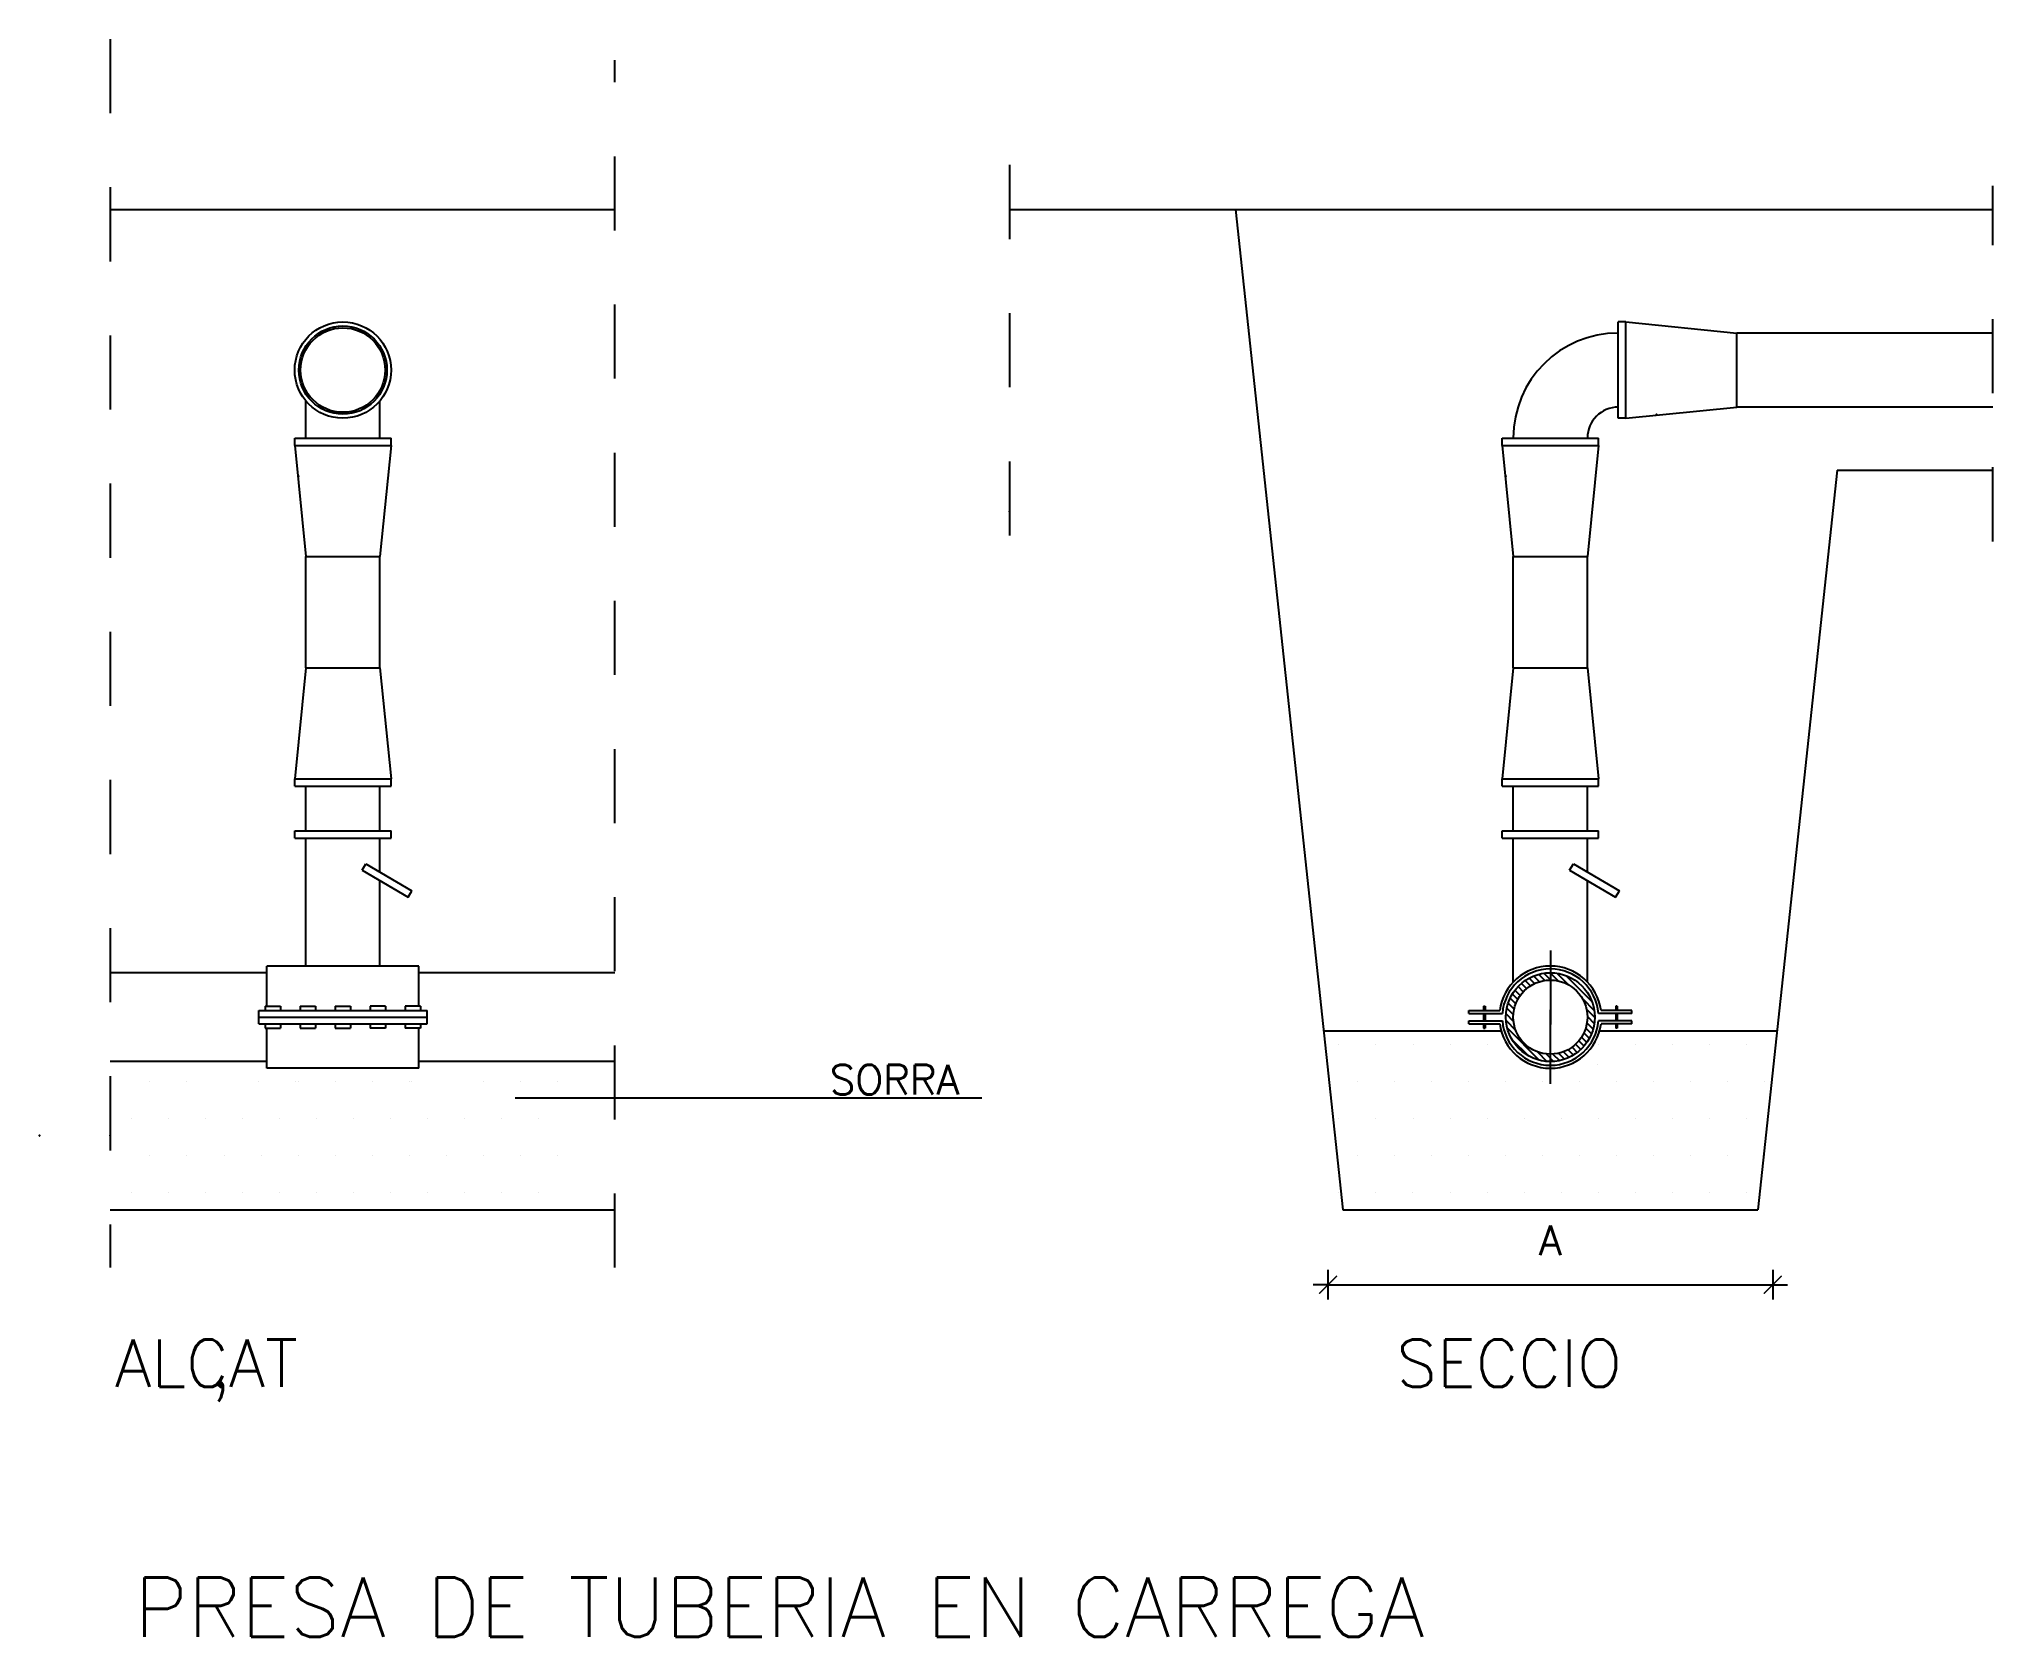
# Model space of a CAD drawing. Extents: x 0.32 to 2.96, y 0 to 2.15.
import ezdxf
from ezdxf.enums import TextEntityAlignment as Align

# ---------------------------------------------------------------- set-up
doc = ezdxf.new("R2010")
doc.units = 0
doc.header["$LTSCALE"] = 0.1
doc.linetypes.add('DASHDOT', pattern=[1, 0.5, -0.25, 0, -0.25])
doc.layers.get('0').update_dxf_attribs({"linetype": 'CONTINUOUS'})
doc.layers.get('DEFPOINTS').update_dxf_attribs({"color": 6, "linetype": 'CONTINUOUS'})
doc.styles.add('ROMANS', font='ROMANS.SHX')
doc.dimstyles.get("Standard").update_dxf_attribs({"dimtxt": 0.18, "dimasz": 0.18, "dimexe": 0.18, "dimexo": 0.0625, "dimgap": 0.09, "dimtad": 0, "dimtih": 1, "dimtoh": 1, "dimdec": 4, "dimzin": 0, "dimtxsty": 'STANDARD', "dimcen": 0.09, "dimazin": 3, "dimtfac": 1, "dimtdec": 4, "dimtofl": 0, "dimtmove": 0, "dimatfit": 3, "dimtolj": 1, "dimtzin": 0})

# ---------------------------------------------------------------- blocks, each defined once
blk = doc.blocks.new('*X1')
at = {"color": 0}
for p, q in [((31736.4, 21925.3), (31771.8, 21960.7)), ((31767.7, 21947.8), (31783.7, 21963.8)), ((31782.1, 21953.3), (31793.2, 21964.4)), ((31792, 21954.4), (31801.4, 21963.8)), ((31800.3, 21953.8), (31808.7, 21962.2)), ((31807.5, 21952.2), (31815.3, 21960)), ((31813.8, 21949.7), (31821.3, 21957.1)), ((31819.6, 21946.6), (31826.8, 21953.8)), ((31824.7, 21942.8), (31831.8, 21949.9)), ((31733.3, 21913.4), (31749.3, 21929.4)), ((31829.2, 21938.5), (31836.3, 21945.6)), ((31833.2, 21933.7), (31840.3, 21940.8)), ((31836.6, 21928.3), (31843.9, 21935.6)), ((31839.4, 21922.2), (31847, 21929.8)), ((31841.4, 21915.4), (31849.5, 21923.5)), ((31732.6, 21903.9), (31743.8, 21915)), ((31733.3, 21895.7), (31742.6, 21905)), ((31734.8, 21888.4), (31743.2, 21896.8)), ((31839.5, 21887), (31852.5, 21899.9)), ((31842.3, 21898.6), (31852.5, 21908.8)), ((31842.5, 21907.7), (31851.4, 21916.6)), ((31737.1, 21881.8), (31744.9, 21889.6)), ((31739.9, 21875.8), (31747.4, 21883.2)), ((31743.3, 21870.3), (31750.5, 21877.5)), ((31747.1, 21865.3), (31754.2, 21872.4)), ((31751.5, 21860.8), (31758.5, 21867.9)), ((31807.7, 21846.4), (31850.7, 21889.4)), ((31822.7, 21852.5), (31844.6, 21874.4)), ((31756.2, 21856.7), (31763.4, 21863.9)), ((31761.5, 21853.2), (31768.8, 21860.5)), ((31767.2, 21850.1), (31774.9, 21857.7)), ((31773.6, 21847.5), (31781.7, 21855.6)), ((31780.5, 21845.7), (31789.4, 21854.5)), ((31788.3, 21844.6), (31798.5, 21854.8)), ((31797.1, 21844.6), (31810.1, 21857.6))]:
    blk.add_line(p, q, dxfattribs=at)
blk = doc.blocks.new('COTA')
for p, q in [((0, 50), (0, -50)), ((0, 0), (50, 0))]:
    blk.add_line(p, q)
at = {"const_width": 5}
blk.add_lwpolyline([(-30, -30), (30, 30)], dxfattribs=at)
blk = doc.blocks.new('*D6')
at = {"color": 0, "linetype": 'BYBLOCK'}
blk.add_line((0.8669, 1.9341), (1.4664, 1.9341), dxfattribs=at)
at = {"layer": 'DEFPOINTS', "color": 0, "linetype": 'BYBLOCK'}
for p in [(1.4668, 2.2174), (0.8665, 2.2144), (1.4668, 1.9341)]:
    blk.add_point(p, dxfattribs=at)
at = {"color": 0, "linetype": 'BYBLOCK', "xscale": 0.0004, "yscale": 0.0004, "zscale": 0.0004, "rotation": 180}
blk.add_blockref('COTA', (0.8665, 1.9341), dxfattribs=at)
at = {"color": 0, "linetype": 'BYBLOCK', "xscale": 0.0004, "yscale": 0.0004, "zscale": 0.0004}
blk.add_blockref('COTA', (1.4668, 1.9341), dxfattribs=at)
at = {"color": 0, "linetype": 'BYBLOCK', "style": 'ROMANS'}
blk.add_text('A', height=0.04, dxfattribs=at).set_placement((1.1667, 1.9741), align=Align.CENTER)

msp = doc.modelspace()

# ---------------------------------------------------------------- linework, layer by layer
at = {"linetype": 'DASHDOT'}
for p, q in [((0.42036, 2.15256), (0.42036, 0.49428)), ((1.10171, 0.49428), (1.10171, 2.12426)), ((1.63477, 1.98261), (1.63477, 1.47326)), ((2.96227, 1.47459), (2.96227, 1.95431)), ((2.36477, 0.74242), (2.36477, 0.92242)), ((2.36477, 0.92242), (2.36477, 0.74242))]:
    msp.add_line(p, q, dxfattribs=at)
for p, q in [((0.42036, 1.92242), (1.10171, 1.92242)), ((1.63477, 1.92242), (2.78977, 1.92242)), ((1.93977, 1.92242), (2.08477, 0.57212)), ((2.78977, 1.92242), (2.96227, 1.92242)), ((2.45651, 1.64083), (2.45651, 1.77083)), ((2.46651, 1.77083), (2.45651, 1.77083)), ((2.46651, 1.64083), (2.46651, 1.77083)), ((2.46651, 1.77083), (2.61651, 1.75583)), ((2.61651, 1.65583), (2.61651, 1.75583)), ((2.96227, 1.75583), (2.61651, 1.75583)), ((0.6846, 1.61409), (0.6846, 1.6643)), ((0.7846, 1.61409), (0.7846, 1.6643)), ((2.46651, 1.64083), (2.45651, 1.64083)), ((2.46651, 1.64083), (2.61651, 1.65583)), ((2.96227, 1.65583), (2.61651, 1.65583)), ((0.6696, 1.61409), (0.7996, 1.61409)), ((0.6696, 1.60409), (0.6696, 1.61409)), ((0.7996, 1.60409), (0.7996, 1.61409)), ((2.29977, 1.60409), (2.29977, 1.61409)), ((2.29977, 1.61409), (2.42977, 1.61409)), ((2.42977, 1.60409), (2.42977, 1.61409)), ((0.6696, 1.60409), (0.7996, 1.60409)), ((0.6696, 1.60409), (0.6846, 1.45409)), ((0.7996, 1.60409), (0.7846, 1.45409)), ((2.29977, 1.60409), (2.31477, 1.45409)), ((2.29977, 1.60409), (2.42977, 1.60409)), ((2.42977, 1.60409), (2.41477, 1.45409)), ((2.75201, 1.57083), (2.64477, 0.57212)), ((2.75201, 1.57083), (2.96227, 1.57083)), ((0.6846, 1.45409), (0.7846, 1.45409)), ((0.6846, 1.30409), (0.6846, 1.45409)), ((0.7846, 1.30409), (0.7846, 1.45409)), ((2.31477, 1.30409), (2.31477, 1.45409)), ((2.31477, 1.45409), (2.41477, 1.45409)), ((2.41477, 1.30409), (2.41477, 1.45409)), ((0.6846, 1.30409), (0.6696, 1.15409)), ((0.6846, 1.30409), (0.7846, 1.30409)), ((0.7846, 1.30409), (0.7996, 1.15409)), ((2.31477, 1.30409), (2.29977, 1.15409)), ((2.31477, 1.30409), (2.41477, 1.30409)), ((2.41477, 1.30409), (2.42977, 1.15409)), ((0.6696, 1.15409), (0.7996, 1.15409)), ((0.6696, 1.14409), (0.6696, 1.15409)), ((0.6696, 1.14409), (0.7996, 1.14409)), ((0.6846, 1.08409), (0.6846, 1.14409)), ((0.7846, 1.08409), (0.7846, 1.14409)), ((0.7996, 1.14409), (0.7996, 1.15409)), ((2.29977, 1.14409), (2.29977, 1.15409)), ((2.29977, 1.15409), (2.42977, 1.15409)), ((2.29977, 1.14409), (2.42977, 1.14409)), ((2.31477, 1.08409), (2.31477, 1.14409)), ((2.41477, 1.08409), (2.41477, 1.14409)), ((2.42977, 1.14409), (2.42977, 1.15409)), ((0.6696, 1.08409), (0.7996, 1.08409)), ((0.6696, 1.07409), (0.6696, 1.08409)), ((0.7996, 1.07409), (0.7996, 1.08409)), ((2.29977, 1.07409), (2.29977, 1.08409)), ((2.29977, 1.08409), (2.42977, 1.08409)), ((2.42977, 1.07409), (2.42977, 1.08409)), ((0.6696, 1.07409), (0.7996, 1.07409)), ((0.6846, 0.90142), (0.6846, 1.07409)), ((0.7846, 1.02816), (0.7846, 1.07409)), ((2.29977, 1.07409), (2.42977, 1.07409)), ((2.31477, 0.87997), (2.31477, 1.07409)), ((2.41477, 1.02816), (2.41477, 1.07409)), ((0.76065, 1.03064), (0.76571, 1.03926)), ((0.76065, 1.03064), (0.8227, 0.99418)), ((0.76571, 1.03926), (0.82777, 1.0028)), ((2.39081, 1.03064), (2.39588, 1.03926)), ((2.39081, 1.03064), (2.45287, 0.99418)), ((2.39588, 1.03926), (2.45793, 1.0028)), ((0.7846, 0.90142), (0.7846, 1.01657)), ((0.8227, 0.99418), (0.82777, 1.0028)), ((2.41477, 0.87997), (2.41477, 1.01657)), ((2.45287, 0.99418), (2.45793, 1.0028)), ((0.83736, 0.90142), (0.63185, 0.90142)), ((0.63185, 0.84742), (0.63185, 0.90142)), ((0.83736, 0.84742), (0.83736, 0.90142)), ((0.63185, 0.89242), (0.42036, 0.89242)), ((1.10171, 0.89242), (0.83736, 0.89242)), ((0.62974, 0.84742), (0.62974, 0.84142)), ((0.62974, 0.84742), (0.65049, 0.84742)), ((0.65049, 0.84742), (0.65049, 0.84142)), ((0.67698, 0.84742), (0.67698, 0.84142)), ((0.67698, 0.84742), (0.69773, 0.84742)), ((0.69773, 0.84742), (0.69773, 0.84142)), ((0.72423, 0.84742), (0.72423, 0.84142)), ((0.72423, 0.84742), (0.74498, 0.84742)), ((0.74498, 0.84742), (0.74498, 0.84142)), ((0.79222, 0.84742), (0.77147, 0.84742)), ((0.77147, 0.84742), (0.77147, 0.84142)), ((0.79222, 0.84742), (0.79222, 0.84142)), ((0.83947, 0.84742), (0.81871, 0.84742)), ((0.81871, 0.84742), (0.81871, 0.84142)), ((0.83947, 0.84742), (0.83947, 0.84142)), ((2.27456, 0.84742), (2.27456, 0.84142)), ((2.27456, 0.84742), (2.27656, 0.84742)), ((2.27656, 0.84742), (2.27656, 0.84142)), ((2.45497, 0.84742), (2.45297, 0.84742)), ((2.45297, 0.84742), (2.45297, 0.84142)), ((2.45497, 0.84742), (2.45497, 0.84142)), ((0.62097, 0.84142), (0.84824, 0.84142)), ((0.62097, 0.82342), (0.62097, 0.84142)), ((0.62097, 0.83242), (0.84824, 0.83242)), ((0.62097, 0.82342), (0.84824, 0.82342)), ((0.62974, 0.82342), (0.62974, 0.81742)), ((0.65049, 0.82342), (0.65049, 0.81742)), ((0.67698, 0.82342), (0.67698, 0.81742)), ((0.69773, 0.82342), (0.69773, 0.81742)), ((0.72423, 0.82342), (0.72423, 0.81742)), ((0.74498, 0.82342), (0.74498, 0.81742)), ((0.77147, 0.82342), (0.77147, 0.81742)), ((0.79222, 0.82342), (0.79222, 0.81742)), ((0.81871, 0.82342), (0.81871, 0.81742)), ((0.83947, 0.82342), (0.83947, 0.81742)), ((0.84824, 0.82342), (0.84824, 0.84142)), ((2.25477, 0.83742), (2.25477, 0.84142)), ((2.25477, 0.84142), (2.29636, 0.84142)), ((2.25477, 0.83742), (2.29996, 0.83742)), ((2.25477, 0.82342), (2.25477, 0.82742)), ((2.25477, 0.82742), (2.29996, 0.82742)), ((2.25477, 0.82342), (2.29636, 0.82342)), ((2.27456, 0.83742), (2.27456, 0.82742)), ((2.27456, 0.82342), (2.27456, 0.81742)), ((2.27656, 0.83742), (2.27656, 0.82742)), ((2.27656, 0.82342), (2.27656, 0.81742)), ((2.47477, 0.83742), (2.42957, 0.83742)), ((2.47477, 0.82742), (2.42957, 0.82742)), ((2.47477, 0.84142), (2.43318, 0.84142)), ((2.47477, 0.82342), (2.43318, 0.82342)), ((2.45297, 0.83742), (2.45297, 0.82742)), ((2.45297, 0.82342), (2.45297, 0.81742)), ((2.45497, 0.83742), (2.45497, 0.82742)), ((2.45497, 0.82342), (2.45497, 0.81742)), ((2.47477, 0.83742), (2.47477, 0.84142)), ((2.47477, 0.82342), (2.47477, 0.82742)), ((0.62974, 0.81742), (0.65049, 0.81742)), ((0.63185, 0.76342), (0.63185, 0.81742)), ((0.67698, 0.81742), (0.69773, 0.81742)), ((0.72423, 0.81742), (0.74498, 0.81742)), ((0.79222, 0.81742), (0.77147, 0.81742)), ((0.83947, 0.81742), (0.81871, 0.81742)), ((0.83736, 0.76342), (0.83736, 0.81742)), ((2.29841, 0.81349), (2.05885, 0.81349)), ((2.27456, 0.81742), (2.27656, 0.81742)), ((2.67069, 0.81349), (2.43112, 0.81349)), ((2.45497, 0.81742), (2.45297, 0.81742)), ((0.63185, 0.77242), (0.42036, 0.77242)), ((1.10171, 0.77242), (0.83736, 0.77242)), ((0.83736, 0.76342), (0.63185, 0.76342)), ((1.59739, 0.72301), (0.96721, 0.72301)), ((0.42036, 0.57212), (1.10171, 0.57212)), ((2.08477, 0.57212), (2.64477, 0.57212))]:
    msp.add_line(p, q)
at = {"color": 0}
for p, q in [((0.63039, 0.84578), (0.63039, 0.84578)), ((0.67763, 0.84578), (0.67763, 0.84578)), ((0.72488, 0.84578), (0.72488, 0.84578)), ((0.79157, 0.84578), (0.79157, 0.84578)), ((0.83881, 0.84578), (0.83881, 0.84578)), ((2.27521, 0.84578), (2.27521, 0.84578)), ((2.32813, 0.86787), (2.32813, 0.86787)), ((2.45432, 0.84578), (2.45432, 0.84578)), ((2.07885, 0.79604), (2.07885, 0.79604)), ((2.12885, 0.79604), (2.12885, 0.79604)), ((2.17994, 0.79604), (2.17994, 0.79604)), ((2.22932, 0.79604), (2.22932, 0.79604)), ((2.27932, 0.79604), (2.27932, 0.79604)), ((2.42932, 0.79578), (2.42932, 0.79578)), ((2.47932, 0.79578), (2.47932, 0.79578)), ((2.52932, 0.79578), (2.52932, 0.79578)), ((2.57932, 0.79578), (2.57932, 0.79578)), ((2.62932, 0.79578), (2.62932, 0.79578)), ((2.42813, 0.76787), (2.42813, 0.76787)), ((0.47369, 0.74578), (0.47369, 0.74578)), ((0.52369, 0.74578), (0.52369, 0.74578)), ((0.62093, 0.74578), (0.62093, 0.74578)), ((0.67093, 0.74578), (0.67093, 0.74578)), ((0.67415, 0.74578), (0.67415, 0.74578)), ((0.72415, 0.74578), (0.72415, 0.74578)), ((0.77415, 0.74578), (0.77415, 0.74578)), ((0.82415, 0.74578), (0.82415, 0.74578)), ((0.82691, 0.74578), (0.82691, 0.74578)), ((0.92415, 0.74578), (0.92415, 0.74578)), ((0.97415, 0.74578), (0.97415, 0.74578)), ((1.02415, 0.74578), (1.02415, 0.74578)), ((2.10385, 0.74578), (2.10385, 0.74578)), ((2.15385, 0.74578), (2.15385, 0.74578)), ((2.20385, 0.74578), (2.20385, 0.74578)), ((2.25385, 0.74578), (2.25385, 0.74578)), ((2.30432, 0.74578), (2.30432, 0.74578)), ((2.35432, 0.74578), (2.35432, 0.74578)), ((2.40432, 0.74578), (2.40432, 0.74578)), ((2.45432, 0.74578), (2.45432, 0.74578)), ((2.50432, 0.74578), (2.50432, 0.74578)), ((2.55432, 0.74578), (2.55432, 0.74578)), ((2.60432, 0.74578), (2.60432, 0.74578)), ((2.65432, 0.74578), (2.65432, 0.74578)), ((0.44869, 0.69578), (0.44869, 0.69578)), ((0.49869, 0.69578), (0.49869, 0.69578)), ((0.54977, 0.69578), (0.54977, 0.69578)), ((0.59915, 0.69578), (0.59915, 0.69578)), ((0.64915, 0.69578), (0.64915, 0.69578)), ((0.69915, 0.69578), (0.69915, 0.69578)), ((0.74915, 0.69578), (0.74915, 0.69578)), ((0.79915, 0.69578), (0.79915, 0.69578)), ((0.84915, 0.69578), (0.84915, 0.69578)), ((0.89915, 0.69578), (0.89915, 0.69578)), ((0.94915, 0.69578), (0.94915, 0.69578)), ((0.99915, 0.69578), (0.99915, 0.69578)), ((2.07885, 0.69578), (2.07885, 0.69578)), ((2.12885, 0.69578), (2.12885, 0.69578)), ((2.17994, 0.69578), (2.17994, 0.69578)), ((2.22932, 0.69578), (2.22932, 0.69578)), ((2.27932, 0.69578), (2.27932, 0.69578)), ((2.32932, 0.69578), (2.32932, 0.69578)), ((2.37932, 0.69578), (2.37932, 0.69578)), ((2.42932, 0.69578), (2.42932, 0.69578)), ((2.47932, 0.69578), (2.47932, 0.69578)), ((2.52932, 0.69578), (2.52932, 0.69578)), ((2.57932, 0.69578), (2.57932, 0.69578)), ((2.62932, 0.69578), (2.62932, 0.69578)), ((0.47415, 0.64578), (0.47415, 0.64578)), ((0.52415, 0.64578), (0.52415, 0.64578)), ((0.57415, 0.64578), (0.57415, 0.64578)), ((0.62415, 0.64578), (0.62415, 0.64578)), ((0.67415, 0.64578), (0.67415, 0.64578)), ((0.72415, 0.64578), (0.72415, 0.64578)), ((0.77415, 0.64578), (0.77415, 0.64578)), ((0.82415, 0.64578), (0.82415, 0.64578)), ((0.87415, 0.64578), (0.87415, 0.64578)), ((0.92415, 0.64578), (0.92415, 0.64578)), ((0.97415, 0.64578), (0.97415, 0.64578)), ((1.02415, 0.64578), (1.02415, 0.64578)), ((2.10432, 0.64578), (2.10432, 0.64578)), ((2.15432, 0.64578), (2.15432, 0.64578)), ((2.20432, 0.64578), (2.20432, 0.64578)), ((2.25432, 0.64578), (2.25432, 0.64578)), ((2.30432, 0.64578), (2.30432, 0.64578)), ((2.35432, 0.64578), (2.35432, 0.64578)), ((2.40432, 0.64578), (2.40432, 0.64578)), ((2.45432, 0.64578), (2.45432, 0.64578)), ((2.50432, 0.64578), (2.50432, 0.64578)), ((2.55432, 0.64578), (2.55432, 0.64578)), ((2.60432, 0.64578), (2.60432, 0.64578)), ((2.65432, 0.64578), (2.65432, 0.64578)), ((0.44915, 0.59578), (0.44915, 0.59578)), ((0.49915, 0.59578), (0.49915, 0.59578)), ((0.54915, 0.59578), (0.54915, 0.59578)), ((0.59915, 0.59578), (0.59915, 0.59578)), ((0.64915, 0.59578), (0.64915, 0.59578)), ((0.69915, 0.59578), (0.69915, 0.59578)), ((0.74915, 0.59578), (0.74915, 0.59578)), ((0.79915, 0.59578), (0.79915, 0.59578)), ((0.84915, 0.59578), (0.84915, 0.59578)), ((0.89915, 0.59578), (0.89915, 0.59578)), ((0.94915, 0.59578), (0.94915, 0.59578)), ((0.99915, 0.59578), (0.99915, 0.59578)), ((2.07932, 0.59578), (2.07932, 0.59578)), ((2.12932, 0.59578), (2.12932, 0.59578)), ((2.17932, 0.59578), (2.17932, 0.59578)), ((2.22932, 0.59578), (2.22932, 0.59578)), ((2.27932, 0.59578), (2.27932, 0.59578)), ((2.32932, 0.59578), (2.32932, 0.59578)), ((2.37932, 0.59578), (2.37932, 0.59578)), ((2.42932, 0.59578), (2.42932, 0.59578)), ((2.47932, 0.59578), (2.47932, 0.59578)), ((2.52932, 0.59578), (2.52932, 0.59578)), ((2.57932, 0.59578), (2.57932, 0.59578)), ((2.62932, 0.59578), (2.62932, 0.59578))]:
    msp.add_line(p, q, dxfattribs=at)
at = {"color": 0, "linetype": 'BYBLOCK'}
msp.add_line((0.32486, 0.67162), (0.32446, 0.67162), dxfattribs=at)
for centre, radius in [((0.7346, 1.70583), 0.065), ((0.7346, 1.70583), 0.05951), ((0.7346, 1.70583), 0.05703), ((2.36477, 0.83242), 0.06), ((2.36477, 0.83242), 0.05)]:
    msp.add_circle(centre, radius)
for centre, radius, start, end in [((2.45651, 1.61409), 0.14175, 90, 180), ((2.45651, 1.61409), 0.04175, 90, 180), ((2.36477, 0.83242), 0.069, 90, 172.50528), ((2.36477, 0.83242), 0.065, 90, 175.58827), ((2.36477, 0.83242), 0.069, 7.49472, 90), ((2.36477, 0.83242), 0.065, 4.41173, 90), ((2.36477, 0.83242), 0.069, 187.49472, 270), ((2.36477, 0.83242), 0.065, 184.41173, 270), ((2.36477, 0.83242), 0.065, 270, 355.58827), ((2.36477, 0.83242), 0.069, 270, 352.50528)]:
    msp.add_arc(centre, radius, start, end)
for p in [(2.50818, 1.64583), (0.6746, 1.56242), (2.30477, 1.56242), (1.63477, 1.51507), (0.32486, 0.67242), (0.42036, 0.67242)]:
    msp.add_point(p, dxfattribs=at)

# ---------------------------------------------------------------- block references
at = {"xscale": 0.001, "yscale": 0.001, "zscale": 0.001, "rotation": 270}
msp.add_blockref('*X1', (-19.53966, 32.62507), dxfattribs=at)

# ---------------------------------------------------------------- texts
at = {"style": 'ROMANS'}
for s, height, p in [('SORRA', 0.04, (1.39205, 0.7281)), ('ALCAT', 0.064, (0.4269, 0.33321)), ('SECCIO ', 0.064, (2.15689, 0.33321)), (',', 0.064, (0.55592, 0.33321)), ('PRESA DE TUBERIA EN CARREGA   ', 0.08, (0.45325, -0.00416))]:
    msp.add_text(s, height=height, dxfattribs=at).set_placement(p)

# ---------------------------------------------------------------- dimensions: what is measured, and where the dimension line sits
dim = msp.add_linear_dim(base=(2.66507, 0.47121), p1=(2.06477, 0.75152), p2=(2.66507, 0.7545), text='A', dimstyle='Standard')
dim.commit()
dim.dimension.update_dxf_attribs({"geometry": '*D6', "text_midpoint": (2.36492, 0.51121), "insert": (1.19826, -1.46289)})

doc.saveas('drawing.dxf')
